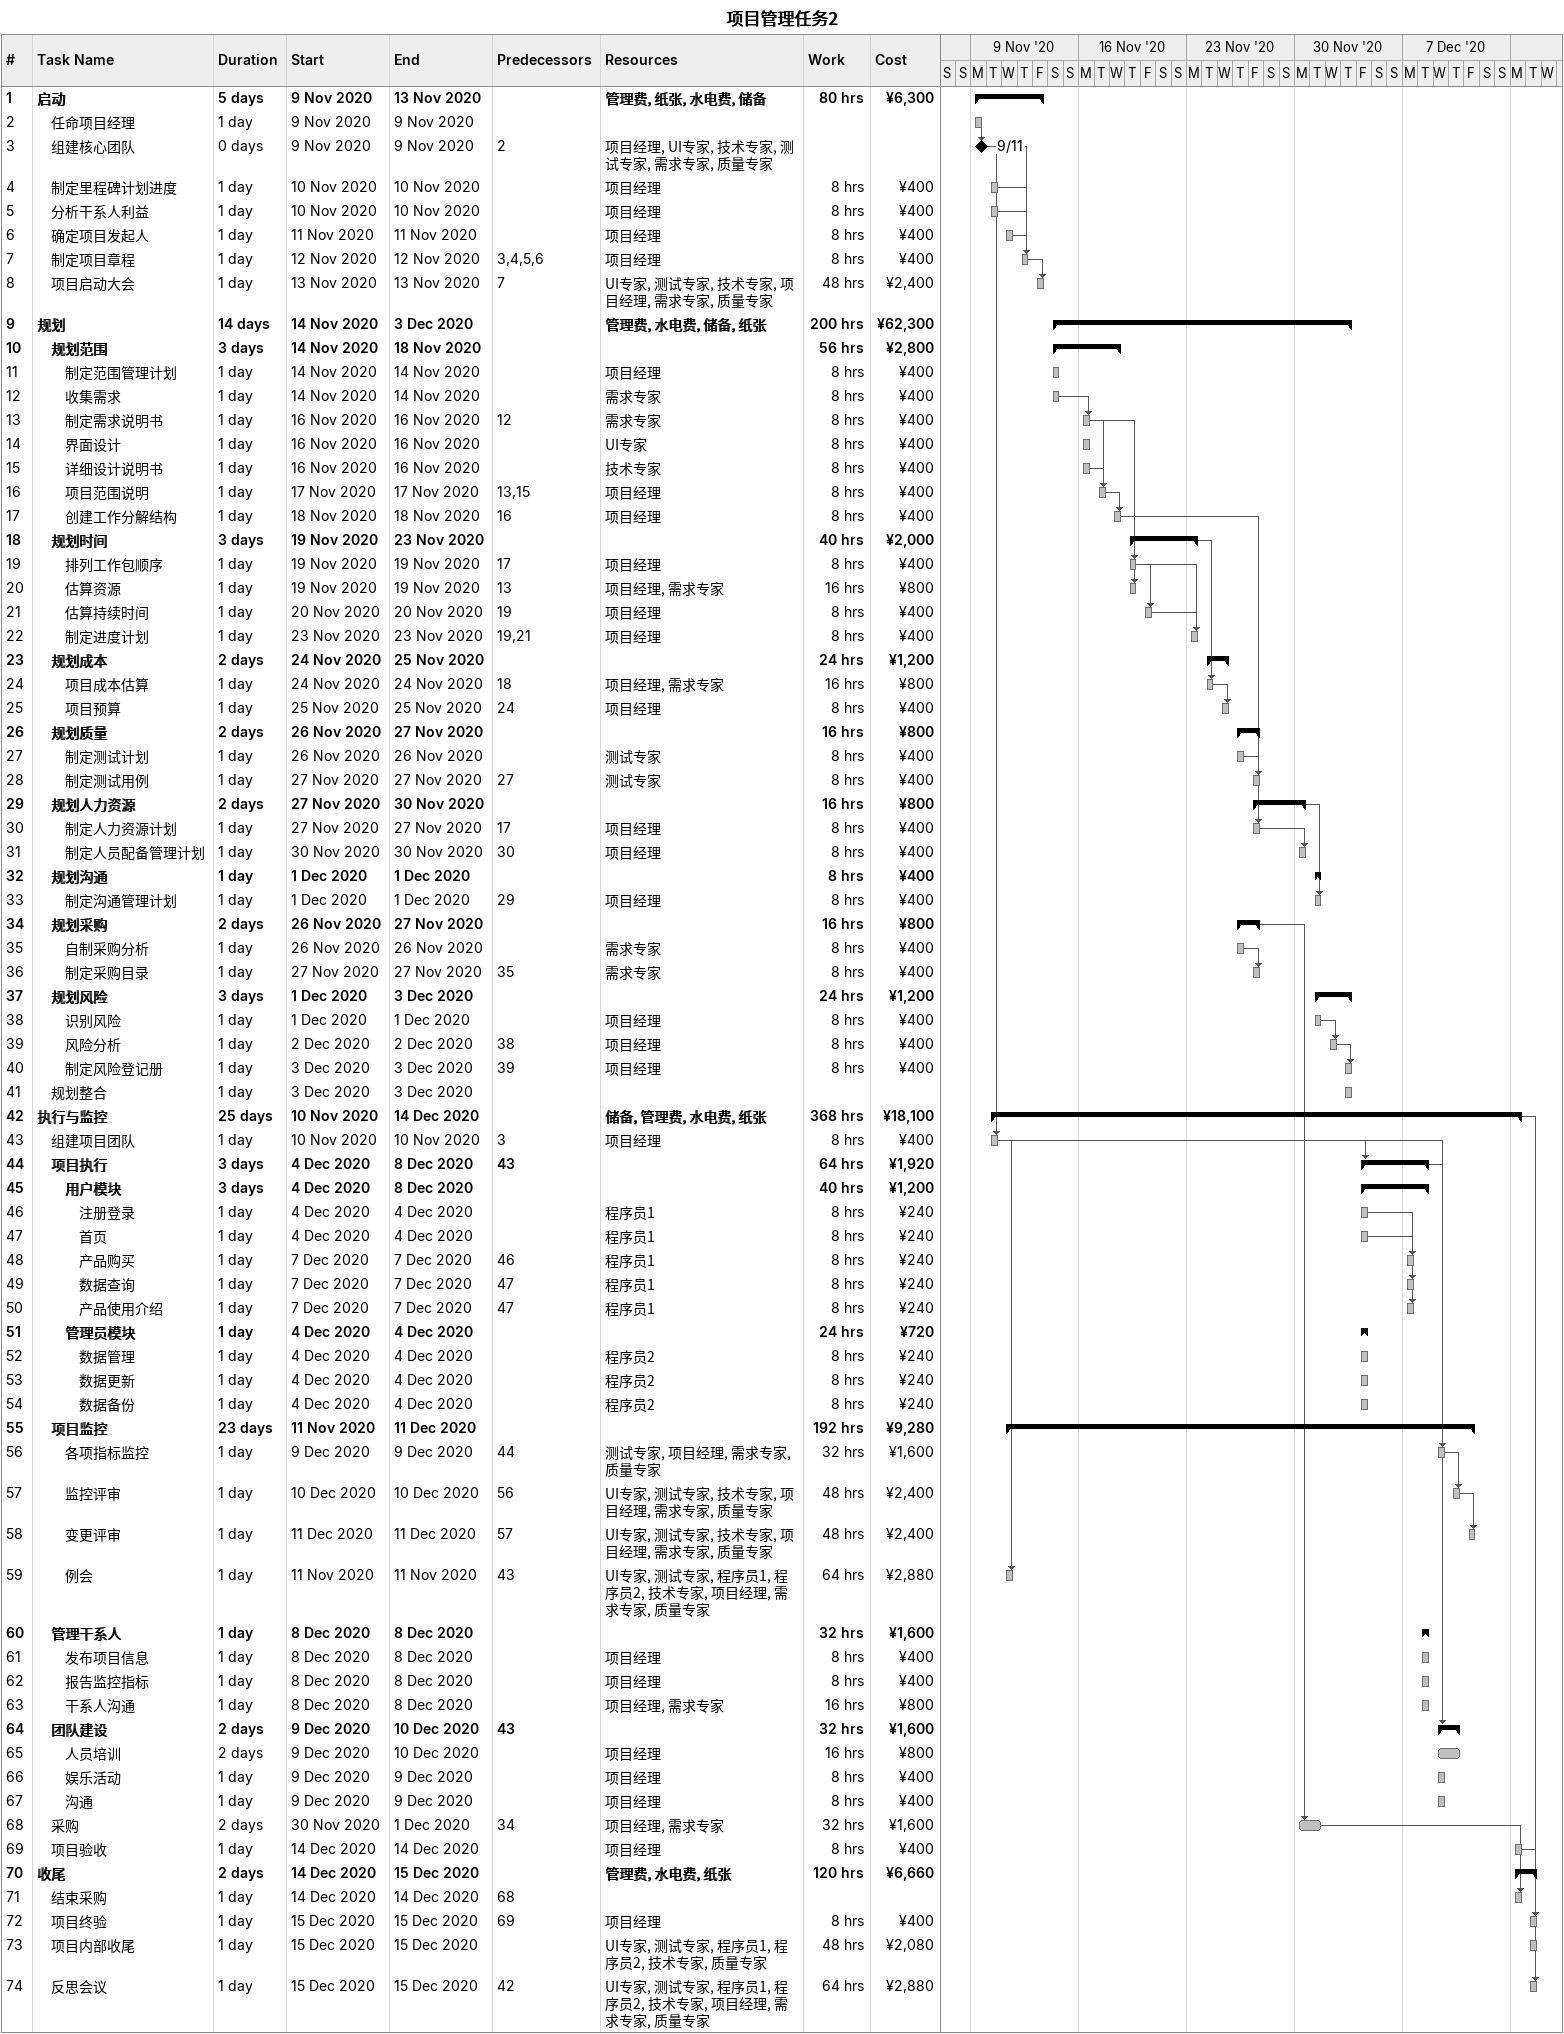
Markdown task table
项目管理任务2

| ID | Level | Task | Duration | Start | Finish | Predecessors | Resources | Work (h) | Cost (¥) |
|---|---|---|---|---|---|---|---|---|---|
| 1 | 1 | **启动** | 5d | 2020-11-09 | 2020-11-13 |  | 管理费, 纸张, 水电费, 储备 | 80 | 6300 |
| 2 | 2 | 任命项目经理 | 1d | 2020-11-09 | 2020-11-09 |  |  |  |  |
| 3 | 2 | 组建核心团队 | 0d | 2020-11-09 | 2020-11-09 | 2 | 项目经理, UI专家, 技术专家, 测试专家, 需求专家, 质量专家 |  |  |
| 4 | 2 | 制定里程碑计划进度 | 1d | 2020-11-10 | 2020-11-10 |  | 项目经理 | 8 | 400 |
| 5 | 2 | 分析干系人利益 | 1d | 2020-11-10 | 2020-11-10 |  | 项目经理 | 8 | 400 |
| 6 | 2 | 确定项目发起人 | 1d | 2020-11-11 | 2020-11-11 |  | 项目经理 | 8 | 400 |
| 7 | 2 | 制定项目章程 | 1d | 2020-11-12 | 2020-11-12 | 3, 4, 5, 6 | 项目经理 | 8 | 400 |
| 8 | 2 | 项目启动大会 | 1d | 2020-11-13 | 2020-11-13 | 7 | UI专家, 测试专家, 技术专家, 项目经理, 需求专家, 质量专家 | 48 | 2400 |
| 9 | 1 | **规划** | 14d | 2020-11-14 | 2020-12-03 |  | 管理费, 水电费, 储备, 纸张 | 200 | 62300 |
| 10 | 2 | **规划范围** | 3d | 2020-11-14 | 2020-11-18 |  |  | 56 | 2800 |
| 11 | 3 | 制定范围管理计划 | 1d | 2020-11-14 | 2020-11-14 |  | 项目经理 | 8 | 400 |
| 12 | 3 | 收集需求 | 1d | 2020-11-14 | 2020-11-14 |  | 需求专家 | 8 | 400 |
| 13 | 3 | 制定需求说明书 | 1d | 2020-11-16 | 2020-11-16 | 12 | 需求专家 | 8 | 400 |
| 14 | 3 | 界面设计 | 1d | 2020-11-16 | 2020-11-16 |  | UI专家 | 8 | 400 |
| 15 | 3 | 详细设计说明书 | 1d | 2020-11-16 | 2020-11-16 |  | 技术专家 | 8 | 400 |
| 16 | 3 | 项目范围说明 | 1d | 2020-11-17 | 2020-11-17 | 13, 15 | 项目经理 | 8 | 400 |
| 17 | 3 | 创建工作分解结构 | 1d | 2020-11-18 | 2020-11-18 | 16 | 项目经理 | 8 | 400 |
| 18 | 2 | **规划时间** | 3d | 2020-11-19 | 2020-11-23 |  |  | 40 | 2000 |
| 19 | 3 | 排列工作包顺序 | 1d | 2020-11-19 | 2020-11-19 | 17 | 项目经理 | 8 | 400 |
| 20 | 3 | 估算资源 | 1d | 2020-11-19 | 2020-11-19 | 13 | 项目经理, 需求专家 | 16 | 800 |
| 21 | 3 | 估算持续时间 | 1d | 2020-11-20 | 2020-11-20 | 19 | 项目经理 | 8 | 400 |
| 22 | 3 | 制定进度计划 | 1d | 2020-11-23 | 2020-11-23 | 19, 21 | 项目经理 | 8 | 400 |
| 23 | 2 | **规划成本** | 2d | 2020-11-24 | 2020-11-25 |  |  | 24 | 1200 |
| 24 | 3 | 项目成本估算 | 1d | 2020-11-24 | 2020-11-24 | 18 | 项目经理, 需求专家 | 16 | 800 |
| 25 | 3 | 项目预算 | 1d | 2020-11-25 | 2020-11-25 | 24 | 项目经理 | 8 | 400 |
| 26 | 2 | **规划质量** | 2d | 2020-11-26 | 2020-11-27 |  |  | 16 | 800 |
| 27 | 3 | 制定测试计划 | 1d | 2020-11-26 | 2020-11-26 |  | 测试专家 | 8 | 400 |
| 28 | 3 | 制定测试用例 | 1d | 2020-11-27 | 2020-11-27 | 27 | 测试专家 | 8 | 400 |
| 29 | 2 | **规划人力资源** | 2d | 2020-11-27 | 2020-11-30 |  |  | 16 | 800 |
| 30 | 3 | 制定人力资源计划 | 1d | 2020-11-27 | 2020-11-27 | 17 | 项目经理 | 8 | 400 |
| 31 | 3 | 制定人员配备管理计划 | 1d | 2020-11-30 | 2020-11-30 | 30 | 项目经理 | 8 | 400 |
| 32 | 2 | **规划沟通** | 1d | 2020-12-01 | 2020-12-01 |  |  | 8 | 400 |
| 33 | 3 | 制定沟通管理计划 | 1d | 2020-12-01 | 2020-12-01 | 29 | 项目经理 | 8 | 400 |
| 34 | 2 | **规划采购** | 2d | 2020-11-26 | 2020-11-27 |  |  | 16 | 800 |
| 35 | 3 | 自制采购分析 | 1d | 2020-11-26 | 2020-11-26 |  | 需求专家 | 8 | 400 |
| 36 | 3 | 制定采购目录 | 1d | 2020-11-27 | 2020-11-27 | 35 | 需求专家 | 8 | 400 |
| 37 | 2 | **规划风险** | 3d | 2020-12-01 | 2020-12-03 |  |  | 24 | 1200 |
| 38 | 3 | 识别风险 | 1d | 2020-12-01 | 2020-12-01 |  | 项目经理 | 8 | 400 |
| 39 | 3 | 风险分析 | 1d | 2020-12-02 | 2020-12-02 | 38 | 项目经理 | 8 | 400 |
| 40 | 3 | 制定风险登记册 | 1d | 2020-12-03 | 2020-12-03 | 39 | 项目经理 | 8 | 400 |
| 41 | 2 | 规划整合 | 1d | 2020-12-03 | 2020-12-03 |  |  |  |  |
| 42 | 1 | **执行与监控** | 25d | 2020-11-10 | 2020-12-14 |  | 储备, 管理费, 水电费, 纸张 | 368 | 18100 |
| 43 | 2 | 组建项目团队 | 1d | 2020-11-10 | 2020-11-10 | 3 | 项目经理 | 8 | 400 |
| 44 | 2 | **项目执行** | 3d | 2020-12-04 | 2020-12-08 | 43 |  | 64 | 1920 |
| 45 | 3 | **用户模块** | 3d | 2020-12-04 | 2020-12-08 |  |  | 40 | 1200 |
| 46 | 4 | 注册登录 | 1d | 2020-12-04 | 2020-12-04 |  | 程序员1 | 8 | 240 |
| 47 | 4 | 首页 | 1d | 2020-12-04 | 2020-12-04 |  | 程序员1 | 8 | 240 |
| 48 | 4 | 产品购买 | 1d | 2020-12-07 | 2020-12-07 | 46 | 程序员1 | 8 | 240 |
| 49 | 4 | 数据查询 | 1d | 2020-12-07 | 2020-12-07 | 47 | 程序员1 | 8 | 240 |
| 50 | 4 | 产品使用介绍 | 1d | 2020-12-07 | 2020-12-07 | 47 | 程序员1 | 8 | 240 |
| 51 | 3 | **管理员模块** | 1d | 2020-12-04 | 2020-12-04 |  |  | 24 | 720 |
| 52 | 4 | 数据管理 | 1d | 2020-12-04 | 2020-12-04 |  | 程序员2 | 8 | 240 |
| 53 | 4 | 数据更新 | 1d | 2020-12-04 | 2020-12-04 |  | 程序员2 | 8 | 240 |
| 54 | 4 | 数据备份 | 1d | 2020-12-04 | 2020-12-04 |  | 程序员2 | 8 | 240 |
| 55 | 2 | **项目监控** | 23d | 2020-11-11 | 2020-12-11 |  |  | 192 | 9280 |
| 56 | 3 | 各项指标监控 | 1d | 2020-12-09 | 2020-12-09 | 44 | 测试专家, 项目经理, 需求专家, 质量专家 | 32 | 1600 |
| 57 | 3 | 监控评审 | 1d | 2020-12-10 | 2020-12-10 | 56 | UI专家, 测试专家, 技术专家, 项目经理, 需求专家, 质量专家 | 48 | 2400 |
| 58 | 3 | 变更评审 | 1d | 2020-12-11 | 2020-12-11 | 57 | UI专家, 测试专家, 技术专家, 项目经理, 需求专家, 质量专家 | 48 | 2400 |
| 59 | 3 | 例会 | 1d | 2020-11-11 | 2020-11-11 | 43 | UI专家, 测试专家, 程序员1, 程序员2, 技术专家, 项目经理, 需求专家, 质量专家 | 64 | 2880 |
| 60 | 2 | **管理干系人** | 1d | 2020-12-08 | 2020-12-08 |  |  | 32 | 1600 |
| 61 | 3 | 发布项目信息 | 1d | 2020-12-08 | 2020-12-08 |  | 项目经理 | 8 | 400 |
| 62 | 3 | 报告监控指标 | 1d | 2020-12-08 | 2020-12-08 |  | 项目经理 | 8 | 400 |
| 63 | 3 | 干系人沟通 | 1d | 2020-12-08 | 2020-12-08 |  | 项目经理, 需求专家 | 16 | 800 |
| 64 | 2 | **团队建设** | 2d | 2020-12-09 | 2020-12-10 | 43 |  | 32 | 1600 |
| 65 | 3 | 人员培训 | 2d | 2020-12-09 | 2020-12-10 |  | 项目经理 | 16 | 800 |
| 66 | 3 | 娱乐活动 | 1d | 2020-12-09 | 2020-12-09 |  | 项目经理 | 8 | 400 |
| 67 | 3 | 沟通 | 1d | 2020-12-09 | 2020-12-09 |  | 项目经理 | 8 | 400 |
| 68 | 2 | 采购 | 2d | 2020-11-30 | 2020-12-01 | 34 | 项目经理, 需求专家 | 32 | 1600 |
| 69 | 2 | 项目验收 | 1d | 2020-12-14 | 2020-12-14 |  | 项目经理 | 8 | 400 |
| 70 | 1 | **收尾** | 2d | 2020-12-14 | 2020-12-15 |  | 管理费, 水电费, 纸张 | 120 | 6660 |
| 71 | 2 | 结束采购 | 1d | 2020-12-14 | 2020-12-14 | 68 |  |  |  |
| 72 | 2 | 项目终验 | 1d | 2020-12-15 | 2020-12-15 | 69 | 项目经理 | 8 | 400 |
| 73 | 2 | 项目内部收尾 | 1d | 2020-12-15 | 2020-12-15 |  | UI专家, 测试专家, 程序员1, 程序员2, 技术专家, 质量专家 | 48 | 2080 |
| 74 | 2 | 反思会议 | 1d | 2020-12-15 | 2020-12-15 | 42 | UI专家, 测试专家, 程序员1, 程序员2, 技术专家, 项目经理, 需求专家, 质量专家 | 64 | 2880 |
